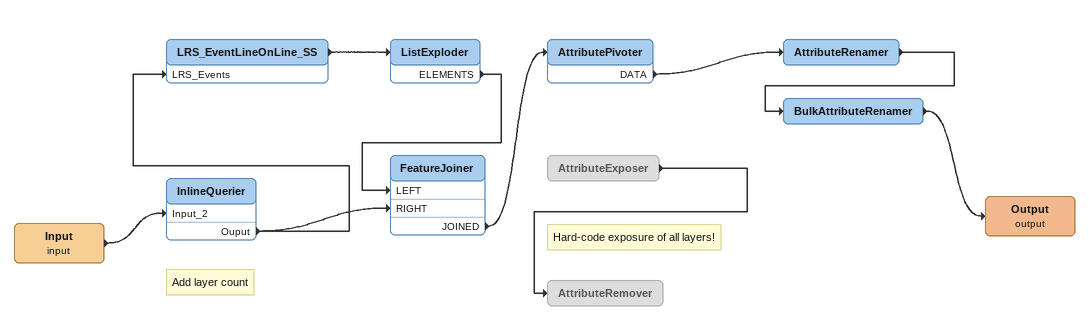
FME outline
Input (input)
    -> InlineQuerier [Input_2]
Note: Add layer count
InlineQuerier
    Ouput -> LRS_EventLineOnLine_SS [LRS_Events]
    Ouput -> FeatureJoiner [RIGHT]
LRS_EventLineOnLine_SS
    -> ListExploder
ListExploder
    ELEMENTS -> FeatureJoiner [LEFT]
FeatureJoiner
    JOINED -> AttributePivoter
AttributePivoter
    DATA -> AttributeRenamer
AttributeRenamer
    -> BulkAttributeRenamer
BulkAttributeRenamer
    -> Output (output)
Output (output)
Note: Hard-code exposure of all layers!
AttributeExposer [off]
    -> AttributeRemover
AttributeRemover [off]
